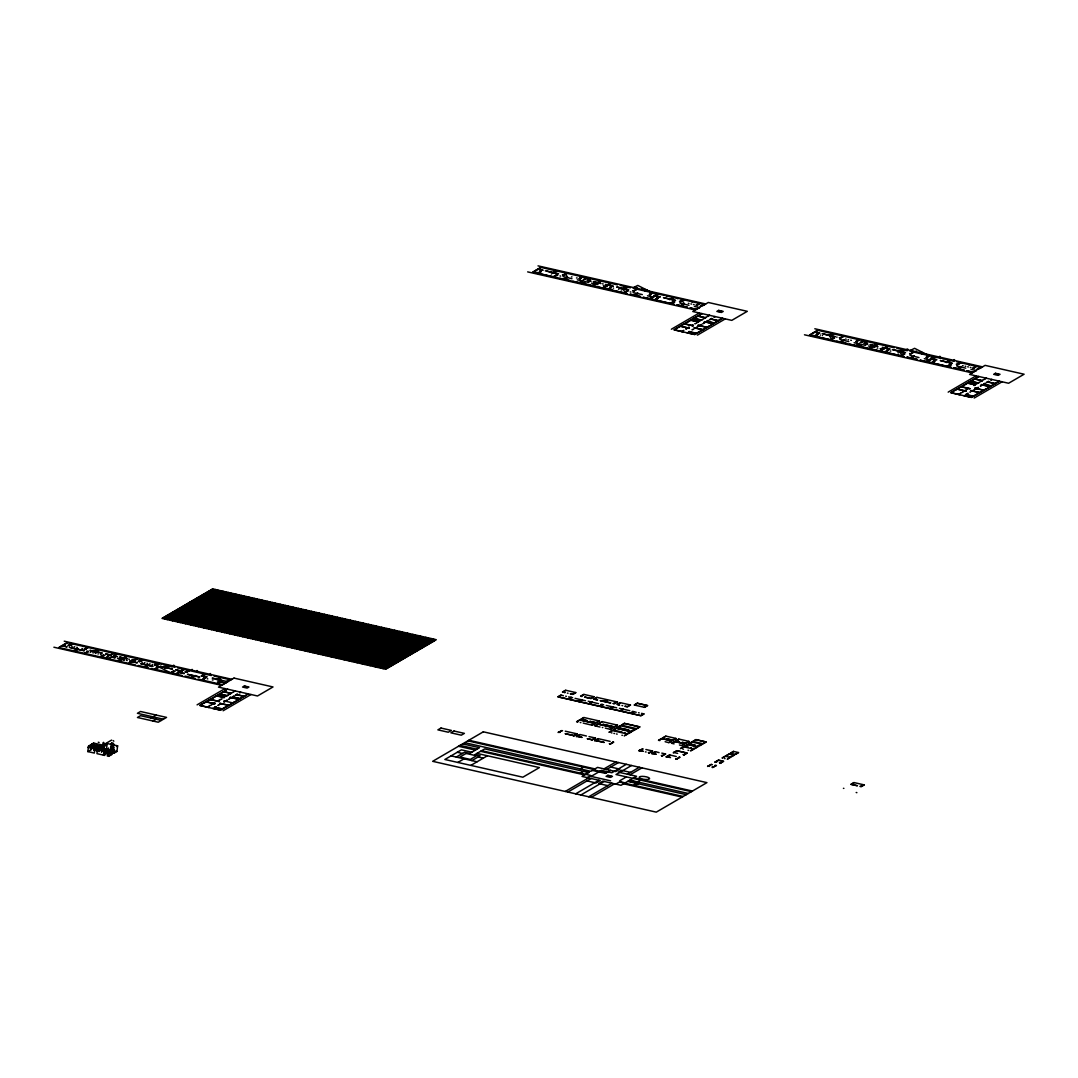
<?xml version="1.0" encoding="UTF-8"?>
<svg xmlns="http://www.w3.org/2000/svg" width="1078" height="1078" viewBox="0 0 1078 1078"><rect width="100%" height="100%" fill="white"/><g stroke="black" fill="none" stroke-linecap="round" stroke-linejoin="round"><path stroke-width="1.5" d="M97.505 747.997L97.572 746.663L98.3 748.186M113.756 744.575L111.748 754.506L110.455 754.209L111.155 747.97L111.128 748.644M113.635 744.116L112.516 752.996L113.81 753.293L116.923 751.487L117.623 745.882L116.491 745.626M112.274 748.86C111.344 748.051 109.417 745.936 111.923 748.833M113.23 745.963L113.338 747.485M111.411 748.604L111.29 747.337M110.98 748.617L111.074 748.038M108.069 749.304L108.002 750.342L109.35 750.706L112.462 748.9M107.665 749.021L107.315 751.824L87.817 747.391L90.916 745.585L110.414 750.019L111.506 743.268A1.886 1.698 59.8 0 1 112.031 743.766L113.716 747.566M97.33 746.542L96.117 745.841A2.425 2.196 59.8 0 0 95.201 747.472L94.958 747.431M116.559 746.502L117.623 745.882L107.221 743.524L106.52 749.129L103.421 750.935L104.148 744.372A10.47 3.396 -77.2 0 0 104.121 743.241C103.192 740.007 101.426 746.569 104.822 745.882M95.053 747.458L94.352 753.064L87.844 751.582L88.558 745.976L93.84 743.254M87.844 751.582L90.943 749.776L91.94 744.238M91.98 744.251L90.943 749.776M94.069 744.723L93.746 750.409L94.446 744.804M96.656 745.302L96.346 751.002L97.047 745.397M97.653 748.051L96.953 753.643L104.741 755.422L105.28 751.218M99.257 745.895L98.947 751.595L99.648 745.989M101.858 746.488L101.548 752.174L102.248 746.582M104.108 749.884L103.448 755.126L106.547 753.32L106.897 750.517M106.574 750.45L106.223 753.239L107.854 753.616L108.555 748.011M107.584 748.765L107.342 756.015L108.649 756.311L111.748 754.506M108.649 756.311L109.417 750.665M113.81 753.293L114.349 749.089M95.201 747.472L95.403 746.569M111.506 743.268L110.845 744.346M111.465 743.712L112.934 742.998L114.228 745.114M362.208 635.441L358.664 637.556L371.654 640.507L375.211 638.392M104.741 744.965L104.121 745.329L105.604 745.666M535.901 270.511L533.058 272.168L537.612 273.206L540.455 271.548M541.075 267.506L537.262 269.46M536.884 270.74L535.712 270.362M539.606 271.252L541.237 271.616L538.259 273.354L553.216 276.75L556.181 275.011L557.676 275.456M537.801 273.354L540.913 271.548M556.019 270.901L552.529 272.936L556.666 271.05M552.852 273.003L556.477 270.901M553.405 276.898L557.03 274.796L553.863 276.898L557.434 277.706M566.422 273.26L562.932 275.294L566.88 273.26M567.068 273.408L564.104 275.146L562.473 274.769L563.578 274.917M559.913 278.38L563.605 279.108L567.756 277.221L564.266 279.256L570.302 280.738M563.012 276.561L571.973 278.717M563.807 279.256L567.419 277.154M571.987 276.884L571.529 276.871M572.903 281.331L579.209 282.652L583.023 280.698L579.412 282.8M582.026 276.803L579.048 278.542L580.678 278.906L579.829 278.609L582.672 276.952M577.309 279.822L582.511 280.994M579.371 278.609L582.47 276.803M587.227 277.989L583.279 279.498L584.572 279.795L587.672 277.989M582.012 283.393L585.111 281.587L588.884 282.557M590.272 278.582L587.173 280.388L591.081 281.277L587.631 280.388L590.474 278.73M585.3 281.735L582.457 283.393L592.213 285.616L595.056 283.959M591.485 283.137L597.98 284.619M600.217 280.94L597.374 282.598C583.858 279.418 609.218 285.522 598.034 282.746L600.877 281.088M592.401 285.764L595.514 283.959M597.576 282.746L600.675 280.94M595.703 284.107L592.86 285.751L602.615 287.974L605.459 286.317M603.303 285.724L607.076 286.681M610.62 283.312L607.776 284.956L605.378 284.525L613.301 286.222L608.423 285.104M602.804 288.122L611.078 283.298M606.106 286.465L603.262 288.122L607.817 289.16L610.66 287.503M611.266 283.46L607.453 285.414M609.811 287.206L611.428 287.57L608.464 289.308L623.407 292.704L626.385 290.966L628.002 291.343M608.005 289.308L611.105 287.503M617.451 284.861L540.873 267.357L532.613 272.168L627.504 293.742L624.068 292.852L627.544 290.817L623.61 292.852M620.173 285.374L630.441 287.813M626.224 286.856L622.734 288.877L626.87 287.004M623.057 288.958L626.682 286.856M633.958 287.368L637.772 285.414L652.217 292.758L649.252 294.496L650.869 294.86L650.034 294.563L652.877 292.906M633.177 288.325L664.371 295.412M636.626 289.214L633.46 291.316M633.082 292.596L642.313 294.59M634.012 295.21L637.624 293.108M647.514 295.763L653.874 297.326M649.576 294.563L652.675 292.758M657.418 293.944L654.575 295.601C649.832 294.537 669.074 298.997 655.235 295.749M649.603 298.754L653.228 296.652L649.414 298.606L643.108 297.285L674.302 304.373L670.866 303.484L674.356 301.449L670.408 303.484M657.876 293.944L654.265 296.046L658.079 294.092M652.904 297.097L650.061 298.754L654.615 299.792L657.459 298.134M656.61 297.838L658.24 298.202L655.262 299.94L670.206 303.336L673.184 301.597L674.815 301.975M654.804 299.94L657.903 298.134M59.29 647.501L62.457 645.385M67.294 642.825L64.451 644.482L65.435 644.711L64.006 644.482M666.487 296.073L666.029 296.059M666.972 296.005L677.254 298.444M71.849 643.862L67.901 645.372L69.531 645.735L72.495 644.011M69.208 645.668L72.307 643.862M673.022 297.488L669.532 299.522L673.669 297.636M669.856 299.59L673.481 297.488M74.234 650.896L78.371 649.01L74.894 651.045M74.436 651.045L78.047 648.929M679.975 298.956L704.675 304.575M683.425 299.846L679.935 301.88L683.883 299.846M87.453 647.406L84.475 649.145L86.227 649.428L85.256 649.212M87.897 647.406L84.286 649.508L88.1 647.555M684.072 299.994L681.107 301.732L679.477 301.355L680.582 301.503M680.002 303.161L688.977 305.303M84.636 653.255L88.45 651.301L84.839 653.403M680.811 305.842L684.422 303.74M85.283 653.403L88.261 651.678L86.631 651.301L87.48 651.597M97.855 649.764L94.365 651.799L98.502 649.913M94.689 651.88L98.3 649.764M699.029 303.39L696.051 305.128L697.682 305.492L696.833 305.195L699.676 303.538M694.313 306.408L699.514 307.58M696.375 305.195L699.474 303.39M704.23 304.575L700.282 306.085L701.576 306.381L708.3 302.473L747.297 311.326L731.787 320.368L692.79 311.502L700.026 307.284L696.213 309.238L689.907 307.917L696.401 309.386M164.624 619.001L215.277 589.491M100.241 656.798L103.205 655.074L104.835 655.437L100.887 656.947M100.429 656.947L103.542 655.141M167.225 619.581L217.877 590.084M169.825 620.173L220.478 590.677M105.442 657.984L108.285 656.327L107.436 656.03L108.73 656.327L105.631 658.132M113.446 653.308L109.956 655.343L113.904 653.308M671.378 329.235L699.285 312.97M172.426 620.766L223.079 591.256M108.231 658.725L111.33 656.92L115.238 657.796L111.533 657.068L108.689 658.725M116.505 653.901L113.406 655.707L117.3 656.596L113.864 655.707L116.693 654.05M185.618 614.137L193.892 609.326M701.886 313.563L673.979 329.828L694.784 334.557L722.691 318.293M680.38 326.364L677.604 327.712M684.773 323.804L690.715 320.341M698.207 315.975L702.088 313.711M175.027 621.359L225.679 591.849M177.627 621.952L228.28 592.442M184.607 618.934L190.819 615.322M208.903 604.785L199.08 610.498L188.69 608.14M180.228 622.545L230.881 593.035M687.521 327.981C681.565 331.647 693.181 325.004 687.791 327.833L680.636 326.216L681.727 325.313M705.362 317.606C709.108 315.773 700.808 320.422 705.106 317.754L697.951 316.123L694.07 318.387L701.226 320.004L702.977 319.25L701.414 320.153L693.626 318.387M709.23 315.342L708.327 315.867L709.688 315.342M681.781 331.593L683.843 330.394L681.579 331.445L674.437 329.828L676.566 328.318M692.251 325.502L684.517 323.952L682.765 324.707M698.194 322.039L698.84 321.662L690.971 320.193L692.777 319.142L700.39 320.759L692.588 318.98M182.829 623.124L233.481 593.628M683.075 331.889L681.902 331.525M689.152 328.359L688.114 327.914M118.445 660.935L121.275 659.278C108.757 656.381 132.176 661.582 121.935 659.426L119.092 661.083M126.449 656.273L123.606 657.93C109.673 654.764 135.963 660.989 124.253 658.079L127.096 656.421M118.634 661.083L121.733 659.278M123.808 658.079L126.908 656.273M214.104 605.957L204.281 611.684L214.684 614.042M185.429 623.717L236.082 594.221M699.258 325.623L698.207 325.179M686.982 332.779L694.582 334.409L696.388 333.345L688.532 331.876L689.179 331.498M695.121 328.035L702.856 329.585L704.594 328.83M705.591 321.945L703.516 323.144L705.78 322.093L712.935 323.71L710.806 325.219M714.889 316.528L713.852 317.121L715.091 316.676M699.838 325.556C705.794 321.891 694.178 328.534 699.582 325.704L706.723 327.321L705.632 328.224M711.21 318.926C714.081 316.905 706.252 321.648 710.954 319.075L718.096 320.705L714.229 322.955L707.074 321.338L708.165 320.435L706.616 321.338L714.418 323.117M188.03 624.31L238.683 594.813M201.222 617.681L209.482 612.87M190.631 624.903L241.283 595.393M193.231 625.496L243.884 595.986M128.834 663.293L131.678 661.649L129.535 661.057L137.337 662.822L132.338 661.784M136.852 658.631L134.009 660.288C127.15 658.766 138.173 661.407 134.656 660.437L137.499 658.779M129.037 663.442L137.31 658.631M129.495 663.442L132.648 661.34M200.212 622.478L216.759 612.843M696.657 333.196L702.6 329.733M706.993 327.173L709.769 325.825M718.366 320.557L722.233 318.293M195.832 626.089L246.485 596.579M697.385 335.137L725.292 318.886M198.433 626.682L249.085 597.172M142.053 659.817L138.105 661.326L139.722 661.69L142.7 659.965M139.399 661.622L142.498 659.817M135.532 664.924L58.832 647.501L67.105 642.677L161.875 664.317M201.034 627.261L251.686 597.764M138.267 665.436L148.535 667.875M203.634 627.854L254.287 598.357M206.221 628.447L256.887 598.937M208.822 629.04L259.488 599.53M144.439 666.837L148.575 664.964L145.085 666.986M144.641 666.999L148.252 664.883M211.423 629.633L262.075 600.123M214.023 630.226L264.676 600.716M157.644 663.361L154.68 665.086L156.431 665.382L155.461 665.166M158.102 663.361L154.491 665.463L158.304 663.509M159.153 663.307L155.03 669.357L158.143 667.551L156.701 667.336L157.684 667.551M158.965 663.671L155.987 665.409L170.445 672.753L173.41 671.015L175.04 671.392L171.092 672.901M151.27 668.4L182.33 675.556M216.624 630.805L267.277 601.308M219.225 631.398L269.877 601.901M154.841 669.209L158.655 667.255M164.611 664.83L174.879 667.269M221.825 631.991L272.478 602.494M224.426 632.584L275.079 603.074M168.047 665.719L164.557 667.754L168.707 665.867M164.88 667.834L168.505 665.719M168.626 665.921L169.084 666.096M227.027 633.177L277.679 603.667M229.627 633.77L280.28 604.259M232.228 634.363L282.881 604.852M177.479 667.861L211.275 675.542M234.829 634.942L285.481 605.445M170.634 672.901L173.733 671.095M237.429 635.535L288.082 606.038M240.03 636.128L290.683 606.618M175.633 673.939L178.476 672.281C173.868 671.042 193.097 675.569 179.137 672.429M183.651 669.263L180.161 671.298L184.109 669.263M175.835 674.087L179.783 672.052L176.293 674.087M184.298 669.411L181.454 671.068C186.076 672.308 166.847 667.781 180.808 670.92M242.631 636.721L293.283 607.21M245.232 637.314L295.884 607.803M188.852 670.449L184.904 671.958L186.534 672.322L189.499 670.597M186.198 672.254L189.31 670.449M247.832 637.906L298.485 608.396M185.066 676.081L195.468 678.439M250.433 638.486L301.085 608.989M253.034 639.079L303.686 609.582M255.634 639.672L306.287 610.175M191.237 677.483L195.374 675.596L191.884 677.631M191.439 677.631L195.051 675.515M258.235 640.265L308.887 610.754M260.822 640.858L311.488 611.347M204.456 673.993L201.478 675.731L207.138 676.903L202.26 675.798M204.901 673.993L201.29 676.095L205.103 674.141M198.069 679.032L222.634 684.719M263.423 641.45L314.075 611.94M266.023 642.043L316.676 612.533M88.773 745.855L104.162 749.52L103.043 749.264M201.64 679.841L205.453 677.887L201.842 679.989M91.441 744.292L104.458 747.081M202.287 679.989L205.265 678.264L203.513 677.968L204.483 678.183M268.624 642.623L319.277 613.126M214.01 676.054L230.908 679.895M271.225 643.216L321.877 613.719M273.825 643.809L324.478 614.298M104.526 744.224L111.6 740.101M276.426 644.401L327.079 614.891M220.047 677.536L216.557 679.571L220.505 677.536M102.06 746.528L107.221 743.524L105.981 744.251M150.96 718.042L156.135 715.037M220.707 677.685L217.864 679.342L221.3 680.231M309.777 626.035L312.876 624.229M812.704 333.412L809.861 335.069L814.416 336.107L817.259 334.449M817.879 330.407L814.065 332.361M279.027 644.994L329.679 615.484M813.688 333.628L812.516 333.264M281.627 645.587L332.28 616.077M816.41 334.153L818.04 334.517L815.062 336.255L830.02 339.651L832.984 337.913L834.48 338.357M217.244 683.385L220.208 681.66L225.733 682.913M153.063 721.034L156.162 719.228M217.433 683.533L221.381 681.498L217.891 683.533M309.804 630.226L313.428 628.11L318.63 629.296L311.394 633.514L329.585 637.65L325.448 640.049L316.353 637.987M814.604 336.255L817.717 334.449M221.839 682.024L220.734 681.875M284.228 646.167L334.881 616.67M224.305 682.697L225.289 682.913M226.501 681.417L230.449 679.908M286.829 646.76L337.481 617.263M111.667 749.237L109.174 750.463M222.445 684.57L226.259 682.617M320.179 628.393L326.89 624.472L345.095 628.609L349.232 626.21L340.136 624.135M289.43 647.352L340.082 617.856M292.03 647.945L342.683 618.435M832.822 333.803L829.332 335.837L833.469 333.951M316.582 634.686L320.718 632.287M328.48 627.773L332.091 625.658M829.656 335.905L833.281 333.803M197.085 704.864L225.006 688.599M294.631 648.538L345.283 619.028M227.606 689.192L227.795 689.341M206.087 701.994L203.311 703.341M210.479 699.433L216.422 695.97M223.914 691.604L226.38 690.176L199.686 705.457L220.491 710.173L246.849 694.825L244.073 696.186M297.232 649.131L347.884 619.621M830.208 339.799L834.156 337.764L830.666 339.799L834.116 340.688M299.832 649.724L350.485 620.214M837.08 337.118L836.636 337.104M302.433 650.303L353.085 620.807M843.225 336.161L839.735 338.196L843.683 336.161M213.242 703.611C207.286 707.276 218.901 700.633 213.498 703.462L206.343 701.832L207.448 700.943M231.069 693.221C234.829 691.402 226.515 696.038 230.813 693.383L223.658 691.753L219.791 694.016L226.932 695.633L228.684 694.879L227.135 695.782L219.333 694.016M234.95 690.971L234.047 691.497L235.395 690.971M207.488 707.222L209.563 706.023L207.299 707.074L200.144 705.457L202.273 703.947M217.958 701.131L210.223 699.582L208.472 700.336M223.901 697.668L224.547 697.291L216.678 695.822L218.497 694.758L226.097 696.388L218.295 694.609M843.872 336.309L840.907 338.047L839.277 337.67L840.382 337.818M305.034 650.896L355.686 621.4M335.46 633.433L337.266 632.382L341.82 633.419L340.015 634.47M836.717 341.268L840.409 342.009L843.899 339.974L841.069 342.157L847.106 343.639M839.816 339.462L848.777 341.605M208.795 707.518L207.623 707.155M307.634 651.489L358.287 621.979M223.928 700.808L232.888 702.95M840.611 342.157L844.222 340.055M212.689 708.408L220.289 710.025L222.108 708.974L214.239 707.505L214.886 707.128M220.828 703.664L228.563 705.214L230.315 704.46M231.298 697.574L229.223 698.773L231.487 697.722L238.642 699.339L236.513 700.848M240.596 692.143L239.572 692.75L240.798 692.292M225.289 701.333C219.885 704.163 231.5 697.52 225.545 701.185M236.917 694.555C239.788 692.521 231.959 697.277 236.661 694.704L243.817 696.334L239.936 698.584L232.781 696.967L233.886 696.065L232.336 696.967L240.124 698.733M310.235 652.082L360.887 622.572M312.836 652.675L363.488 623.165M337.387 639.416L342.561 636.411L355.551 639.362M315.423 653.268L366.089 623.758M222.364 708.825L228.307 705.362M232.444 702.95L231.339 703.853M232.7 702.802L235.476 701.455M247.953 693.922L248.398 693.922M318.023 653.847L368.676 624.351M849.707 344.232L856.013 345.553L859.826 343.599L856.215 345.701M858.829 339.705L855.851 341.443L857.482 341.807L856.633 341.51L859.476 339.853M854.113 342.723L859.314 343.895M856.175 341.51L859.274 339.705M223.092 710.766L250.999 694.515M320.624 654.44L371.277 624.944M323.225 655.033L373.877 625.523M864.03 340.891L860.082 342.4L861.376 342.696L864.475 340.891M325.825 655.626L376.478 626.116M362.275 635.454L365.9 633.338L347.695 629.202L350.795 627.396L359.89 629.471M858.816 346.294L861.915 344.488L865.688 345.445M867.076 341.483L863.977 343.289L867.884 344.165L864.435 343.289L867.278 341.632M862.104 344.637L859.26 346.294L869.016 348.504L871.859 346.86M328.426 656.219L379.079 626.709M331.027 656.812L381.679 627.302M333.628 657.405L384.28 627.895M868.41 345.971L874.918 347.439M336.228 657.984L386.881 628.487M877.02 343.842L874.177 345.499C860.244 342.332 886.534 348.558 874.837 345.647L877.681 343.99M364.404 642.623L368.029 640.521L357.626 638.163L350.39 642.367L332.186 638.243L328.049 640.642L337.158 642.717M869.205 348.652L872.318 346.846M874.379 345.647L877.479 343.842M872.506 347.008L869.663 348.652L879.419 350.876L882.262 349.218M338.829 658.577L389.481 629.08M341.43 659.17L392.082 629.66M344.03 659.763L394.683 630.253M880.106 348.625L884.014 349.515M346.631 660.356L397.283 630.846M887.423 346.2L884.58 347.857L882.181 347.426L890.105 349.124L885.24 348.005M879.608 351.024L887.881 346.2M882.909 349.366L880.066 351.024L884.62 352.061L887.463 350.404M888.07 346.348L884.256 348.315M349.232 660.949L399.884 631.438M351.832 661.528L402.485 632.031M886.615 350.107L888.232 350.471L885.267 352.196L900.211 355.605L903.189 353.867L904.685 354.312M884.809 352.21L887.908 350.404M354.433 662.121L405.085 632.624M894.255 347.763L817.676 330.259L809.416 335.069L904.307 356.629L900.871 355.753L904.348 353.719L900.413 355.753M357.034 662.714L407.686 633.204M896.856 348.342L907.245 350.714M359.634 663.307L410.287 633.797M362.235 663.9L412.887 634.39M903.027 349.757L899.537 351.778L903.674 349.905M899.86 351.859L903.485 349.744M364.836 664.493L415.488 634.982M367.436 665.086L418.089 635.575M910.762 350.269L914.575 348.315L929.02 355.659L926.056 357.384L927.686 357.761L926.837 357.465L929.681 355.807M370.024 665.665L420.689 636.168M909.98 351.226L941.054 358.395M372.624 666.258L423.277 636.761M913.43 352.115L910.263 354.217M375.225 666.851L425.877 637.341M910.007 355.417L918.982 357.559M377.826 667.444L428.478 637.933M910.816 358.112L914.427 356.009M380.426 668.037L431.079 638.526M383.027 668.629L433.679 639.119M924.318 358.664L930.678 360.227M926.379 357.465L929.479 355.659M934.222 356.845L930.274 358.354L936.903 359.756L932.039 358.651M926.406 361.656L930.031 359.553L926.218 361.507L919.911 360.173L951.106 367.275L947.67 366.385L951.16 364.351L947.212 366.385M934.68 356.845L931.069 358.947L934.882 356.993M929.708 359.998L926.864 361.656L931.419 362.693L934.262 361.036M933.413 360.739L935.044 361.103L932.066 362.841L947.01 366.237L949.987 364.499L951.483 364.943M931.608 362.841L934.707 361.036M942.603 358.812L943.061 358.826M943.776 358.907L954.057 361.346M949.826 360.389L946.336 362.424L950.473 360.537M946.659 362.491L950.284 360.389M956.779 361.858L981.479 367.477M960.228 362.747L956.738 364.782L960.687 362.747M960.875 362.895L957.911 364.634L956.28 364.256L957.385 364.404M956.806 366.048L965.78 368.191M957.614 368.743L961.226 366.641M975.833 366.291L972.855 368.029L974.485 368.393L973.636 368.097L976.479 366.439M970.982 369.377L976.318 370.482M973.178 368.097L976.277 366.291M981.034 367.477L977.086 368.986L978.379 369.282L985.103 365.361L1024.1 374.228L1008.59 383.256L969.594 374.403L976.83 370.185L973.016 372.139L966.71 370.819L973.205 372.287M948.182 392.136L976.089 375.872M978.689 376.465L950.783 392.729L971.588 397.459L999.495 381.194M957.183 389.266L954.407 390.613M961.576 386.706L967.518 383.242M975.011 378.877L978.891 376.613M964.325 390.883C958.369 394.548 969.984 387.905 964.594 390.735L957.439 389.118L958.531 388.215M982.166 380.494C985.912 378.674 977.611 383.323 981.91 380.655L974.755 379.025L970.874 381.289L978.029 382.906L979.781 382.151L978.218 383.054L970.429 381.289M986.033 378.243L985.13 378.769L986.491 378.243M958.585 394.494L960.646 393.295L958.382 394.346L951.241 392.729L953.37 391.22M969.055 388.403L961.32 386.854L959.568 387.608M974.997 384.94L975.644 384.563L967.774 383.094L969.58 382.03L977.194 383.66L969.391 381.881M959.878 394.791L958.706 394.427M965.955 391.26L964.918 390.815M975.011 388.08L976.062 388.525M963.786 395.68L971.386 397.297L973.191 396.246L965.336 394.777L965.982 394.4M967.734 393.227L968.192 393.403M971.925 390.937L979.659 392.486L981.398 391.732M991.693 379.416L990.655 380.022L991.895 379.564M976.641 388.457C982.597 384.792 970.982 391.435 976.385 388.606L983.527 390.223L982.435 391.125M988.014 381.828C990.884 379.793 983.055 384.55 987.758 381.976L994.9 383.606L991.032 385.857L983.877 384.24L984.969 383.337L983.419 384.24L991.221 386.005M973.461 396.098L979.403 392.635M983.796 390.074L986.572 388.727M995.169 383.458L999.036 381.194M974.189 398.038L1002.095 381.787M565.748 690.392L562.905 692.036L565.182 692.561L562.46 692.049L565.559 690.23L575.962 692.602L572.849 694.407L570.262 693.814L572.661 694.259L575.504 692.602M561.112 695.189L558.269 696.846L568.025 699.07L570.868 697.412M456.264 757.052L464.537 752.242L469.738 753.428L479.548 747.701L462.651 743.86M563.39 695.714L560.924 695.04L557.825 696.846L641.019 715.752L644.118 713.946L641.518 713.353M568.591 696.887L572.62 697.695M457.854 762.442L464.066 758.831M568.214 699.218L571.327 697.412M571.515 697.56L568.672 699.204L578.428 701.428L581.271 699.77M583.953 694.515L581.109 696.172L581.958 696.469L580.651 696.172L583.75 694.367L594.153 696.738L591.054 698.544L584.559 697.062L590.865 698.396L593.708 696.738M471.868 760.61L480.128 755.786L474.926 754.6L484.75 748.887L588.75 772.522M578.616 701.576L581.716 699.77M581.918 699.918L579.075 701.576L588.831 703.786L591.66 702.128M470.857 765.393L487.404 755.759M585.489 700.727L575.086 698.369M588.224 701.252L598.492 703.678M596.956 697.479L594.113 699.137L597.684 699.945L593.655 699.137L596.754 697.331L617.559 702.048L614.46 703.853L613.153 703.57M589.019 703.934L592.118 702.128M592.321 702.277L589.477 703.934L599.22 706.157L602.063 704.5M606.698 699.689L603.855 701.347L600.15 700.606L610.552 702.977M604.057 701.495L607.157 699.689M607.359 699.838L604.515 701.495L610.687 702.896M601.093 704.271L603.693 704.864M599.422 706.306L602.521 704.5M602.723 704.648L599.88 706.306L609.622 708.515L612.466 706.858M561.894 730.52L558.081 732.488L562.554 730.668M577.053 721.694L579.897 720.037L594.854 723.432L592.011 725.09M584.033 717.638L581.19 719.282L587.362 720.697L580.732 719.295L583.845 717.49L599.435 721.034L596.336 722.839L589.841 721.357L596.147 722.691L598.991 721.034M577.902 721.99L576.609 721.694L579.708 719.888L595.299 723.432L592.199 725.238L583.225 723.095M606.294 705.457L616.697 707.815M565.276 731.194L577.309 733.916L573.361 735.951L576.851 733.929M617.101 702.048L613.288 703.489M609.825 708.664L612.924 706.858M613.112 707.006L610.269 708.664L620.025 710.874L622.868 709.23M620.349 702.789L617.505 704.446L619.661 705.039L617.061 704.446L620.16 702.64L630.563 705.012L627.45 706.818L624.863 706.225L627.261 706.669L630.104 705.012M619.419 708.34L629.821 710.698M620.214 711.022L623.327 709.216M580.099 734.657L576.285 736.624L579.91 734.509L586.405 735.991M595.258 725.831L598.101 724.173L613.045 727.569L610.202 729.227M602.238 721.775L599.395 723.419L600.244 723.715L598.937 723.432L602.036 721.613L617.64 725.171L614.541 726.976L602.831 724.308L614.339 726.828L617.182 725.171M623.515 709.364L620.672 711.022L630.428 713.245L633.271 711.588M634.646 704.999L637.489 703.341L647.245 705.551L644.401 707.208M600.001 727.017L594.8 725.831L597.899 724.025L613.503 727.569L610.404 729.375L605.337 728.122M589.006 736.584L595.501 738.053L591.566 740.087L595.056 738.053M630.617 713.393L633.716 711.588M633.918 711.736L631.075 713.393L640.831 715.603L643.674 713.946M636.195 712.248L632.287 711.359M598.303 738.794L594.49 740.761L598.101 738.646L610.135 741.381M612.25 730.668L608.962 732.326L612.061 730.52L627.665 734.064L624.229 735.802L627.207 734.064M613.463 729.968L616.306 728.31L631.25 731.706L628.407 733.363M620.429 725.898L617.586 727.556L628.973 730.143L617.142 727.556L620.241 725.75L635.845 729.294L632.732 731.113L631.438 730.817L635.387 729.307M621.723 725.157L624.566 723.5L639.524 726.895L636.68 728.553M622.1 732.043L613.005 729.968L616.104 728.162L631.708 731.706L628.609 733.512L627.436 733.148M622.37 735.317L621.912 735.304M612.735 741.974L613.705 742.19L609.757 744.224L613.247 742.19M580.422 768.951L583.521 767.145M580.449 773.142L584.074 771.039L589.275 772.212L582.039 776.429L600.23 780.566L596.094 782.978L586.998 780.903M587.24 777.615L590.852 775.5L481.65 750.692M565.276 791.454L588.534 777.912M604.044 768.87L615.929 761.957M567.877 792.047L591.135 778.505M606.644 769.463L618.529 762.537M642.501 748.846L638.688 750.8L643.148 748.994M658.954 740.303L661.798 738.646L671.554 740.869L668.71 742.526M665.934 736.247L663.091 737.904L663.94 738.201L662.633 737.904L665.746 736.099L676.135 738.457L673.036 740.263L666.541 738.794L672.847 740.114L675.69 738.457M659.803 740.599L658.496 740.303L661.609 738.497L671.998 740.869L668.899 742.675L665.126 741.718M645.884 749.506L652.702 751.056L648.767 753.091L652.257 751.056M610.539 770.352L605.378 773.357L592.374 770.406M575.679 793.826L598.937 780.27M626.331 764.315L611.859 772.751L601.457 770.379L591.121 776.403L610.62 780.836M580.88 794.998L604.138 781.456M631.533 765.501L616.023 774.53L691.429 791.656M655.505 751.797L651.691 753.751L655.303 751.649L659.076 752.606M671.958 743.268L674.801 741.61L684.557 743.82L681.714 745.477M678.938 739.198L676.095 740.855L679.544 741.745L675.636 740.855L678.736 739.05L689.138 741.408L686.039 743.214L682.145 742.338L685.837 743.065L688.68 741.408M674.1 743.86L671.5 743.268L674.599 741.462L685.002 743.82L681.902 745.626L679.436 744.965M661.811 753.118L665.705 754.007L661.757 756.042L665.247 754.007M588.682 796.777L611.94 783.221M627.436 774.193L639.335 767.266M591.27 797.37L614.541 783.814M619.702 780.809L626.426 776.888M630.037 774.786L641.936 767.859M615.834 784.11L619.459 782.008L683.156 796.48M669.802 755.045L665.988 756.999L669.6 754.896L676.297 756.527M683.762 746.919L680.461 748.577L683.56 746.771L693.962 749.129L690.54 750.867L693.504 749.129M684.961 746.219L687.804 744.561L697.547 746.771L694.704 748.428M691.941 742.149L689.098 743.807L695.27 745.208L688.64 743.807L691.739 742.001L702.142 744.372L699.043 746.178L697.735 745.882L701.684 744.372M693.221 741.394L696.065 739.737L705.82 741.96L702.977 743.618M677.644 753.374L673.737 752.484M688.397 747.108L684.503 746.219L687.602 744.413L698.005 746.771L694.906 748.577L693.733 748.213M682.967 754.479L684.139 754.856M679.032 757.039L680.002 757.255L676.068 759.289L679.558 757.255M640.723 780.135L637.111 782.251L629.309 780.472L636.546 776.268L618.341 772.131L621.44 770.325L630.549 772.387M635.104 784.461L634.255 784.42M635.05 785.552L638.675 783.436L628.272 781.078L621.036 785.296L602.831 781.159L598.694 783.571L607.803 785.633M711.399 764.504L707.586 766.458L711.21 764.356L712.383 764.72M725.359 756.365L722.058 758.023L725.157 756.217L730.358 757.403L727.259 759.208L729.914 757.403M726.653 755.611L729.496 753.967L734.037 754.991L731.194 756.648M730.79 753.212L733.633 751.555M716.641 762.24L715.347 761.944M727.502 755.907L726.195 755.624L729.294 753.805L734.495 754.991L731.396 756.796L730.224 756.433M715.105 765.232L716.412 765.528L712.464 767.563L715.954 765.528M719.376 762.752L720.535 763.116M735.331 754.236L738.174 752.592M854.126 782.695L851.283 784.353L857.468 785.754L850.838 784.353L853.938 782.547L864.34 784.919L861.228 786.724L859.934 786.428L863.882 784.919M95.982 745.936L96.602 745.76M618.502 289.227L618.947 289.241M645.277 289.47L644.833 289.456M623.704 290.413L624.149 290.427M947.805 359.998L948.249 360.012M216.301 706.71L215.843 706.696M602.319 727.488L602.777 727.502M98.26 742.243L99.109 742.432M636.802 287.543L637.475 287.705M642.003 288.729L642.677 288.891M647.191 289.915L647.433 290.049M907.097 348.976L907.784 349.124M916.206 351.037L916.435 351.185M921.407 352.223L921.852 352.236M939.598 356.36L940.285 356.508M953.895 359.607L954.582 359.756M538.016 265.862L705.713 303.969M814.82 328.763L982.516 366.87M644.994 291.195L645.682 291.343M677.496 298.579L678.183 298.727M691.806 301.827L692.48 301.988M921.798 354.096L922.485 354.244M940.69 358.381L940.461 358.246M968.61 364.728L969.284 364.876M538.232 269.163L543.11 270.268L537.774 269.163M545.293 270.821L545.98 270.969M553.176 272.559C531.211 267.56 571.785 277.019 553.836 272.707M566.098 275.537L566.785 275.698M576.501 277.908L577.188 278.057M602.494 283.81L603.181 283.972M623.38 288.513C601.403 283.501 641.989 292.973 624.027 288.661M633.783 290.871L632.678 290.723L633.972 291.02L637.071 289.214L634.47 287.071M670.179 299.145C648.215 294.146 688.788 303.605 670.826 299.293M683.102 302.136L683.789 302.285M688.303 303.309L688.977 303.47M690.904 303.902L691.577 304.063M693.504 304.495L694.178 304.643M815.035 332.064L819.913 333.169L814.577 332.064M822.096 333.722L822.784 333.87M829.979 335.46C808.015 330.461 848.588 339.92 830.639 335.608M845.502 339.031L846.19 339.193M848.103 339.624L848.561 339.786M850.704 340.217L851.391 340.365M892.301 349.663L892.988 349.824M900.184 351.401C877.452 346.105 918.874 355.888 900.831 351.549M910.587 353.773L909.603 353.544L910.775 353.921L913.875 352.115L911.274 349.973M946.983 362.046C925.018 357.047 965.592 366.507 947.629 362.195M962.506 365.617L963.193 365.779M965.106 366.21L965.78 366.372M967.707 366.803L968.381 366.951M970.308 367.396L970.982 367.544M551.586 274.028L551.357 273.879M560.008 275.941L560.681 276.089M613.301 288.042L613.53 288.19M621.103 289.82L621.79 289.982M630.199 291.882L630.886 292.044M820.587 335.15L820.358 335.015M822.501 335.581L822.568 335.608M830.303 337.36L830.99 337.508M877.101 347.992L877.788 348.154M890.105 350.943L890.792 351.105M897.907 352.722L898.594 352.87M900.507 353.314L901.195 353.463M527.668 271.885L695.377 309.992M804.471 334.786L972.181 372.894M707.114 316.433L707.801 316.582M983.918 379.335L984.605 379.483M697.749 315.975L705.551 317.754M710.752 318.926L718.554 320.705M974.552 378.877L982.354 380.642M987.556 381.828L995.358 383.606M713.38 323.71L704.284 321.648L705.457 322.012M990.183 386.611L981.088 384.55L982.26 384.913L980.32 386.045L982.584 384.994L989.739 386.611L987.61 388.12M690.513 320.193L698.315 321.958M967.316 383.094L975.118 384.859M696.779 322.457L697.466 322.605M702.991 323.858L702.762 323.723M973.582 385.345L974.269 385.506M696.428 323.211L696.199 323.063M694.717 323.656L695.391 323.804M698.086 325.26L707.181 327.321M974.889 388.161L983.985 390.223M692.642 324.855L693.329 325.017M684.314 323.804L693.41 325.866L691.982 325.65M961.118 386.706L970.213 388.767L968.785 388.552M696.617 327.025L697.304 327.173M973.421 389.913L974.108 390.074M966.858 389.266L967.545 389.414M695.377 327.887L693.949 327.672L703.045 329.733M972.181 390.788L970.752 390.573L979.848 392.635M680.178 326.216L689.287 328.278M693.006 329.127L693.68 329.275M956.981 389.118L966.09 391.179M969.809 392.028L970.496 392.176M691.968 329.733L692.655 329.881M961.185 392.581L961.859 392.729M966.71 393.834L966.939 393.969M689.044 331.579L696.846 333.345M965.848 394.481L973.65 396.246M211.652 589.504L435.256 640.305M210.614 590.097L434.218 640.911M209.577 590.704L433.181 641.518M208.553 591.31L432.143 642.124M207.515 591.903L431.119 642.717M206.477 592.509L430.082 643.323M205.44 593.116L429.044 643.93M204.416 593.722L428.02 644.523M203.378 594.315L426.982 645.129M202.341 594.921L425.945 645.735M201.303 595.528L424.907 646.328M200.279 596.121L423.883 646.935M199.241 596.727L422.846 647.541M198.204 597.333L421.808 648.134M197.18 597.926L420.784 648.74M196.142 598.533L419.746 649.347M195.105 599.139L418.709 649.94M194.067 599.732L417.671 650.546M193.043 600.338L416.647 651.152M192.005 600.945L415.609 651.759M190.968 601.537L414.572 652.352M189.944 602.144L413.548 652.958M189.418 602.454L206.316 606.294M341.524 637.004L354.527 639.968M188.906 602.75L412.51 653.564M187.868 603.357L411.473 654.157M186.831 603.949L410.435 654.764M185.807 604.556L409.411 655.37M184.769 605.162L408.373 655.963M201.155 609.299L190.752 606.941L174.218 616.576L252.212 634.295L268.759 624.661L206.356 610.485M183.732 605.755L407.336 656.569M567.378 693.114L568.066 693.262M621.979 705.511L622.666 705.672M182.708 606.362L406.298 657.176M181.67 606.968L405.274 657.769M180.632 607.561L404.237 658.375M179.595 608.167L403.199 658.981M565.707 696.186L566.395 696.334M638.513 712.733L639.2 712.881M178.571 608.774L402.175 659.574M205.346 615.269L210.547 616.454M177.533 609.366L401.137 660.181M176.496 609.973L400.1 660.787M182.478 611.752L187.68 612.937M175.471 610.579L399.062 661.393M174.434 611.172L398.038 661.986M180.417 612.951L206.41 618.866M173.396 611.778L397 662.593M172.359 612.385L395.963 663.199M171.335 612.991L394.939 663.792M170.297 613.584L393.901 664.398M169.259 614.19L392.864 665.005M168.235 614.797L391.826 665.598M167.198 615.39L390.802 666.204M166.16 615.996L389.764 666.81M165.123 616.603L388.727 667.403M164.099 617.195L387.703 668.01M163.061 617.802L386.665 668.616M580.22 722.476L580.907 722.624M624.431 732.514L625.105 732.663M690.728 747.58L691.416 747.741M611.28 732.797L611.967 732.959M613.881 733.39L614.568 733.552M616.481 733.983L617.168 734.145M682.778 749.048L683.465 749.21M687.98 750.234L688.667 750.382M724.389 758.508L725.063 758.656M843.441 788.341L843.885 788.355M856.188 792.492L856.875 792.653M559.051 732.178L560.034 732.407L558.606 732.178M574.008 735.573L565.101 733.66L574.197 735.735M577.256 736.314L582.133 737.419L576.797 736.314M592.213 739.71L587.2 738.686L592.401 739.858M595.46 740.451L604.232 742.446L595.002 740.451M610.404 743.847L609.299 743.699L610.606 743.995M639.658 750.504L643.229 751.312L639.2 750.504M645.426 751.865L646.113 752.013M649.414 752.713L648.309 752.565L649.603 752.862M652.662 753.455L656.232 754.263L652.203 753.455M662.404 755.665L661.299 755.516L662.606 755.813M666.959 756.702L670.529 757.511L666.5 756.702M676.714 758.912L675.61 758.764L676.903 759.06M708.556 766.148L709.54 766.377L708.111 766.162M713.11 767.186L712.006 767.037L713.299 767.334M173.423 665.234L174.11 665.395M192.315 669.532L192.073 669.384M196.829 670.556L197.503 670.705M210.506 673.669L210.277 673.521M64.235 641.194L231.945 679.302M154.329 662.674L154.558 662.822M163.425 664.749L164.112 664.897M166.025 665.342L166.713 665.49M171.227 666.514L171.914 666.676M186.831 670.058L187.06 670.206M610.781 767.064L619.877 769.126L615.74 771.538L597.535 767.401L590.825 771.309L464.726 742.661M95.012 651.422C76.053 647.366 117.704 656.569 95.659 651.57M110.603 654.966L105.604 653.942L110.805 655.114M165.203 667.376C146.258 663.32 187.909 672.524 165.864 667.525M217.204 679.194L212.204 678.156L227.808 681.714M71.525 646.14L72.213 646.301M74.126 646.733L74.813 646.894M76.727 647.326L77.414 647.474M81.928 648.511L82.615 648.66M128.727 659.143L129.414 659.291M141.73 662.094L142.404 662.256M144.331 662.687L145.004 662.835M146.931 663.28L147.605 663.428M149.532 663.873L150.206 664.021M152.119 664.452L152.806 664.614M61.931 645.695L67.132 646.867L62.133 645.843M69.329 647.42L70.016 647.582M83.626 650.667L84.313 650.829M90.134 652.15L90.808 652.298M92.735 652.742L93.409 652.891M95.322 653.335L96.009 653.484M97.923 653.915L98.381 653.942M100.523 654.508L101.211 654.669M126.53 660.423L127.217 660.571M207.124 678.736L207.811 678.897M212.326 679.922L213.013 680.07M217.527 681.094L218.214 681.256M77.077 649.239C55.288 644.442 98.516 653.605 77.737 649.387M147.282 665.193C125.237 660.194 166.888 669.398 147.929 665.342M194.08 675.825C172.035 670.826 213.687 680.029 194.727 675.973M468.849 740.249L594.962 768.91M633.958 777.764L692.453 791.063M467.825 740.855L593.924 769.503M53.9 647.218L221.596 685.325M593.412 769.813L606.402 772.764M629.821 780.176L688.316 793.475M627.76 781.375L686.255 794.675M232.835 692.063L233.508 692.211M223.469 691.604L231.271 693.37M236.459 694.555L244.261 696.334M460.063 745.37L476.975 749.21M619.971 781.698L625.173 782.884M458.514 746.272L475.411 750.113M480.613 751.299L584.613 774.92M623.623 783.787L682.118 797.087M239.1 699.339L229.991 697.277L231.164 697.641M471.8 752.215L461.397 749.857L444.864 759.491L522.857 777.211L539.404 767.576L477.002 753.401M216.233 695.822L224.035 697.587M228.698 699.487L228.469 699.352M222.135 698.84L221.906 698.692M457.261 752.269L462.462 753.441M478.066 756.985L483.267 758.171M220.424 699.285L221.111 699.433M219.386 699.878L220.074 700.04M218.362 700.484L219.036 700.646M210.021 699.433L219.13 701.495L217.702 701.279M221.084 703.516L219.656 703.301L228.765 705.362M451.062 755.88L477.069 761.782M219.75 704.15L220.424 704.311M213.821 703.543L215.115 703.826L205.898 701.845M218.713 704.756L219.4 704.904M217.675 705.349L218.362 705.511M210.089 705.308L210.776 705.457M214.751 707.208L222.553 708.974M163.425 719.201L137.432 713.299L140.531 711.493L166.538 717.396L158.264 722.22L137.458 717.49L140.558 715.684L161.363 720.414M110.63 746.811L113.783 747.526M113.015 750.598L116.923 751.487M113.109 747.35L111.654 743.079M93.26 743.025L103.569 745.275L104.35 746.448M113.109 740.573L113.823 741.179M630.239 294.254L640.642 296.612L634.457 295.21L637.947 293.176L633.81 295.062L630.239 294.254M677.038 304.885L687.441 307.243L681.256 305.842L684.099 303.659L680.609 305.694L677.038 304.885M212.676 588.898L162.023 618.408L385.628 669.209L436.28 639.712L212.676 588.898M718.676 310.37L716.87 311.421L721.411 312.458L723.217 311.407L718.676 310.37M719.255 310.814L718.231 311.421L721.856 311.407L719.255 310.814M234.007 678.089L218.497 687.131L257.507 695.984L273.003 686.956L234.007 678.089M244.383 685.999L242.577 687.05L247.118 688.087L248.937 687.036L244.383 685.999M244.976 686.443L243.938 687.05L247.576 687.036L244.976 686.443M337.859 632.826L336.821 633.433L340.459 633.419L337.859 632.826M907.043 357.155L917.445 359.513L911.26 358.112L914.104 355.929L910.614 357.963L907.043 357.155M953.841 367.787L964.244 370.145L958.059 368.743L960.902 366.56L957.412 368.595L953.841 367.787M995.479 373.271L993.673 374.322L998.215 375.36L1000.02 374.309L995.479 373.271M996.059 373.716L995.034 374.322L998.659 374.309L996.059 373.716M440.996 728.054L437.884 729.86L448.286 732.231L451.386 730.426L440.996 728.054M453.986 731.019L450.887 732.824L461.29 735.183L464.389 733.377L453.986 731.019M483.321 731.814L432.669 761.324L656.273 812.138L706.925 782.628L483.321 731.814M466.1 753.441L459.902 757.052L470.291 759.411L476.503 755.799L466.1 753.441M637.287 703.193L634.187 704.999L644.59 707.357L647.689 705.551L637.287 703.193M624.378 723.351L621.278 725.157L636.869 728.701L639.968 726.895L624.378 723.351M607.911 775.298L606.106 776.362L610.66 777.386L612.466 776.335L607.911 775.298M608.504 775.756L607.466 776.349L611.105 776.335L608.504 775.756M676.836 750.679L673.224 752.794L677.038 750.827L686.794 753.05L683.627 755.152L687.238 753.05L676.836 750.679M695.876 739.589L692.777 741.394L703.179 743.766L706.279 741.96L695.876 739.589M718.447 760.138L714.822 762.24L718.635 760.286L723.19 761.311L720.023 763.426L723.648 761.311L718.447 760.138M733.431 751.406L730.332 753.212L735.533 754.384L738.632 752.579L733.431 751.406M641.356 778.761A5.242 1.428 7.2 0 0 649.562 778.693A5.242 1.428 7.2 0 0 642.245 776.376A5.242 1.428 7.2 0 0 641.356 778.761M370.738 635.845A5.242 1.428 7.2 0 0 378.917 635.75A5.242 1.428 7.2 0 0 371.573 633.46A5.242 1.428 7.2 0 0 370.738 635.845"/></g></svg>
